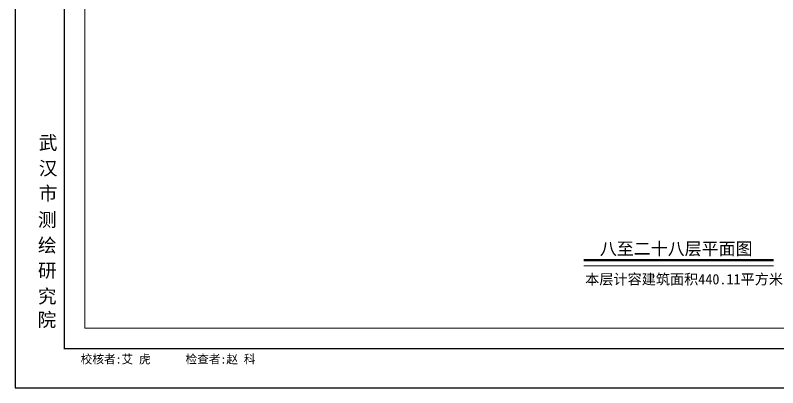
# Model space of a CAD drawing. Extents: x 512858 to 514372, y -232486 to -231710.
# Drawn here: x 513768.28 to 513805.45, y -232008.12 to -231989.97 of the extents above; entities that cross this region are included whole.
import ezdxf

# ---------------------------------------------------------------- set-up
doc = ezdxf.new("R2010")
doc.units = 0
doc.header["$LTSCALE"] = 1000
doc.layers.add('图廓', color=252, linetype='Continuous', lineweight=9)
doc.layers.add('打印图框', color=252, linetype='Continuous', plot=False)
doc.layers.add('楼层注记', color=7, linetype='Continuous')
doc.styles.add('dw', font='simhei.ttf')
doc.styles.add('STYLE1', font='stylu.ttf')
doc.styles.add('宋体', font='simsun.ttc', dxfattribs={"width": 0.7, "height": 10})

msp = doc.modelspace()

# ---------------------------------------------------------------- linework, layer by layer
at = {"layer": '图廓', "color": 0, "const_width": 0.0667}
msp.add_lwpolyline([(513770.675, -231963.363), (513829.363, -231963.363), (513829.363, -232006.212), (513770.675, -232006.212)], close=True, dxfattribs=at)
at = {"layer": '图廓', "color": 0}
msp.add_lwpolyline([(513771.675, -231964.363), (513828.363, -231964.363), (513828.363, -232005.211), (513771.675, -232005.211)], close=True, dxfattribs=at)
at = {"layer": '图廓', "color": 7, "const_width": 0.112}
msp.add_lwpolyline([(513795.995, -232001.911), (513805.245, -232001.911)], dxfattribs=at)
at = {"layer": '图廓', "color": 7}
msp.add_lwpolyline([(513795.995, -232002.185), (513805.245, -232002.185)], dxfattribs=at)
at = {"layer": '打印图框', "color": 6, "ltscale": 0.5}
msp.add_lwpolyline([(513768.277, -232008.122), (513831.73, -232008.122), (513831.73, -231960.537), (513768.277, -231960.537)], close=True, dxfattribs=at)

# ---------------------------------------------------------------- texts
at = {"layer": '图廓', "color": 0, "linetype": 'Continuous', "style": 'STYLE1'}
for s, p in [('武', (513769.424, -231996.51)), ('汉', (513769.424, -231997.759)), ('市', (513769.424, -231998.986)), ('测', (513769.382, -232000.264)), ('绘', (513769.382, -232001.513)), ('研', (513769.382, -232002.74)), ('究', (513769.382, -232004.001)), ('院', (513769.362, -232005.141))]:
    msp.add_text(s, height=0.667, dxfattribs=at).set_placement(p)
at = {"layer": '图廓', "color": 7, "style": 'dw'}
msp.add_text('本层计容建筑面积440.11平方米', height=0.50524, dxfattribs=at).set_placement((513796.062, -232003.085))
at = {"layer": '图廓', "color": 0, "style": '宋体'}
msp.add_text(' 校核者:艾 虎      检查者:赵 科', height=0.41682, dxfattribs=at).set_placement((513771.184, -232006.942))
at = {"layer": '楼层注记', "color": 7, "style": 'dw'}
msp.add_text('八至二十八层平面图', height=0.6063, dxfattribs=at).set_placement((513796.777, -232001.648))

doc.saveas('drawing.dxf')
